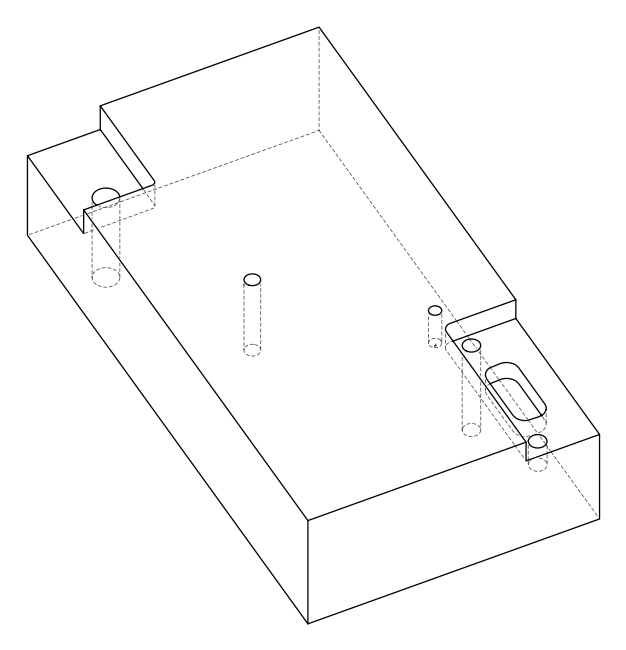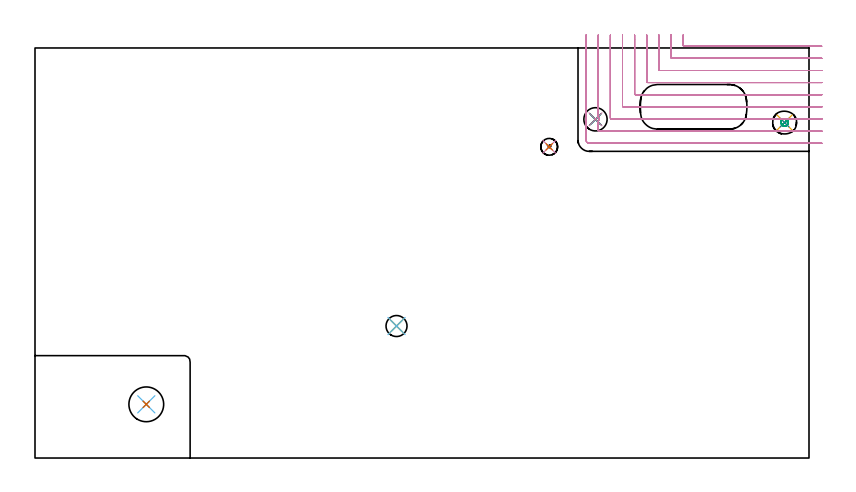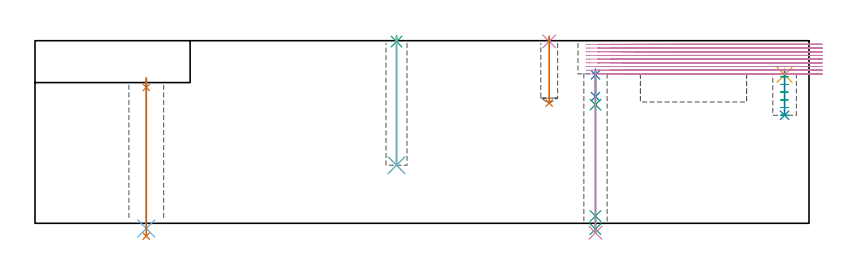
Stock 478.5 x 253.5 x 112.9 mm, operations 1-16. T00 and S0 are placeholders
(PLAN: 18 operations, 12 tool changes, 93.6 min)
(1 SPOT_DRILL | STEP1HOLE | NXT0321_9005460120000 | 0.05 min | 3097 mm3)
(2 SPOT_DRILL_1 | STEP1HOLE_1 | NXT0321_9005460120000 | 0.03 min | 2222 mm3)
(3 SPOT_DRILL_2 | STEP1POCKET | NXT0321_9005460120000 | 0.03 min | 2 mm3)
(4 SPOT_DRILL_3 | STEP1POCKET_1 | NXT0321_9005460120000 | 0.03 min | 1 mm3)
(5 SPOT_DRILL_4 | STEP1POCKET_2 | NXT0321_9005460120000 | 0.03 min | 2254 mm3)
(6 DRILL_THROUGH_HOLE_INTO_CENTER | STEP1HOLE | NXT0301_065 | 0.38 min | 5829 mm3)
(7 DRILL_TO_ENLARGE_THROUGH_HOLE | STEP1HOLE | UGT0301_052 | 0.39 min | 31961 mm3)
(8 DRILL_BLIND_HOLE_INTO_CENTER | STEP1HOLE_1 | NXT0301_065 | 0.07 min | 926 mm3)
(9 GUN_DRILL_THROUGH_HOLE | STEP1HOLE_1 | UGT0307_006 | 0.47 min | 5012 mm3)
(10 DRILL_TO_ENLARGE_THROUGH_HOLE_1 | STEP1HOLE_1 | UGT0301_276 | 0.41 min | 10173 mm3)
(11 DRILL_BLIND_HOLE_INTO_CENTER_1 | STEP1POCKET | NXT0301_042 | 0.32 min | 2968 mm3)
(12 DRILL_TO_ENLARGE_BLIND_HOLE | STEP1POCKET | UGT0301_374 | 0.32 min | 7207 mm3)
(13 DRILL_BLIND_HOLE_INTO_CENTER_2 | STEP1POCKET_1 | UGT0301_217 | 0.16 min | 3086 mm3)
(14 DRILL_BLIND_HOLE_INTO_CENTER_3 | STEP1POCKET_2 | NXT0301_128 | 0.12 min | 2844 mm3)
(15 MILL_ROUGH_BLIND_HOLE_CONTOUR | STEP1POCKET_2 | NXT0201_013 | Spiral | 0.59 min | 2628 mm3)
(16 MILL_CORNER_NOTCH_RECTANGULAR | CORNER_NOTCH_RECTANGULAR | NXT0201_013 | Follow Part, ap 2.5, ae 75% | 27 min | 180129 mm3)
(17 MILL_CORNER_NOTCH_RECTANGULAR_1 | CORNER_NOTCH_RECTANGULAR_1 | NXT0201_008 | Follow Part, ap 1.5, ae 75% | 61.81 min | 147744 mm3)
(18 MILL_RECTANGULAR_POCKET | POCKET_RECTANGULAR_STRAIGHT | UGT0201_104 | Follow Part, ap 5, ae 75% | 1.34 min | 29828 mm3)
(TOOL NXT0321_9005460120000 | NC Spot Drill, 142deg, 12mm, Carbide, Uncoated | D12 PA142 FL30 Z2)
(TOOL NXT0301_065 | Carbide Drill 9.4mm [860.1-0940-075A1-MM 2214] | D9.4 PA140 FL98 Z2)
(TOOL UGT0301_052 | Twist Drill 21.5 mm | D21.5 PA118 FL150 Z2)
(TOOL UGT0307_006 | Gun Drill 9 mm | D9 PA130 FL24 Z1)
(TOOL UGT0301_276 | Twist Drill 14.4 mm | D14.4 PA118 FL114 Z2)
(TOOL NXT0301_042 | Carbide Drill 7.1mm [860.1-0710-057A1-MM 2214] | D7.1 PA140 FL85 Z2)
(TOOL UGT0301_374 | Twist Drill Flat Bottom 13 mm | D13 PA180 FL101 Z2)
(TOOL UGT0301_217 | Twist Drill 10.4 mm | D10.4 PA118 FL82 Z2)
(TOOL NXT0301_128 | Carbide Drill 12mm [861.1-1200-036A1-GP GC34] | D12 PA150 FL37.4 Z2)
(TOOL NXT0201_013 | ENDMILL 10mm | D10 FL30 Z4)
(TOOL NXT0201_008 | ENDMILL 6mm [2P460-0600-NA 1630] | D6 FL26 Z6)
(TOOL UGT0201_104 | End Mill 20 mm | D20 FL22 Z2)
(OP 1 SPOT_DRILL)
G17 G21 G94 G90
T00 M6
G54
G17 G0 G90 X68.8 Y33.2 S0 M3
G43 Z122.9 H0
G94 G81 G98 Z84. F250. R90.
G80
M5
M2
(OP 2 SPOT_DRILL_1)
G17 G21 G94 G90
T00 M6
G54
G17 G0 G90 X346.5 Y209.4 S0 M3
G43 Z122.9 H0
G94 G81 G98 Z91.78 F250. R95.4
G80
M5
M2
(OP 3 SPOT_DRILL_2)
G17 G21 G94 G90
T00 M6
G54
G17 G0 G90 X223.5 Y81.6 S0 M3
G43 Z122.9 H0
G94 G81 G98 Z112.336 F250. R115.9
G80
M5
M2
(OP 4 SPOT_DRILL_3)
G17 G21 G94 G90
T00 M6
G54
G17 G0 G90 X317.9 Y192.4 S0 M3
G43 Z122.9 H0
G94 G81 G98 Z112.452 F250. R115.9
G80
M5
M2
(OP 5 SPOT_DRILL_4)
G17 G21 G94 G90
T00 M6
G54
G17 G0 G90 X463.4 Y207.4 S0 M3
G43 Z122.9 H0
G94 G81 G98 Z91.772 F250. R95.4
G80
M5
M2
(OP 6 DRILL_THROUGH_HOLE_INTO_CENTER)
G17 G21 G94 G90
T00 M6
G54
G17 G0 G90 X68.8 Y33.2 S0 M3
G43 Z122.9 H1
G94 G73 G98 Z-3.211 F250. Q9.021 R89.
G80
M5
M2
(OP 7 DRILL_TO_ENLARGE_THROUGH_HOLE)
G17 G21 G94 G90
T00 M6
G54
G17 G0 G90 X68.8 Y33.2 S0 M3
G43 Z122.9 H0
G94 G73 G98 Z-7.959 F250. Q18.992 R89.
G80
M5
M2
(OP 8 DRILL_BLIND_HOLE_INTO_CENTER)
G17 G21 G94 G90
T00 M6
G54
G17 G0 G90 X346.5 Y209.4 S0 M3
G43 Z122.9 H1
G94 G81 G98 Z78.3 F250. R94.4
G80
M5
M2
(OP 9 GUN_DRILL_THROUGH_HOLE)
G17 G21 G94 G90
T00 M6
G54
G17 G0 G90 X346.5 Y209.4 M8
G43 Z122.9 H0
Z89.118
S716 M3
G94 G1 Z73.339 F125. M26
G4 X.084
Z4.5 F250.
G4 X.084
Z-3.598 F125.
G4 X.084
M5
M9
G0 Z89.118
Z122.9
M2
(OP 10 DRILL_TO_ENLARGE_THROUGH_HOLE_1)
G17 G21 G94 G90
T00 M6
G54
G17 G0 G90 X346.5 Y209.4 S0 M3
G43 Z122.9 H0
G94 G73 G98 Z-5.826 F250. Q14.032 R94.4
G80
M5
M2
(OP 11 DRILL_BLIND_HOLE_INTO_CENTER_1)
G17 G21 G94 G90
T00 M6
G54
G17 G0 G90 X223.5 Y81.6 S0 M3
G43 Z122.9 H1
G94 G81 G98 Z35.9 F250. R114.9
G80
M5
M2
(OP 12 DRILL_TO_ENLARGE_BLIND_HOLE)
G17 G21 G94 G90
T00 M6
G54
G17 G0 G90 X223.5 Y81.6 S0 M3
G43 Z122.9 H0
G94 G73 G98 Z35.9 F250. Q12.833 R114.9
G80
M5
M2
(OP 13 DRILL_BLIND_HOLE_INTO_CENTER_2)
G17 G21 G94 G90
T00 M6
G54
G17 G0 G90 X317.9 Y192.4 S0 M3
G43 Z122.9 H0
G94 G81 G98 Z74.3 F250. R114.9
G80
M5
M2
(OP 14 DRILL_BLIND_HOLE_INTO_CENTER_3)
G17 G21 G94 G90
T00 M6
G54
G17 G0 G90 X463.4 Y207.4 S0 M3
G43 Z122.9 H1
G94 G81 G98 Z66.8 F250. R94.4
G80
M5
M2
(OP 15 MILL_ROUGH_BLIND_HOLE_CONTOUR)
G17 G21 G94 G90
T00 M6
G54
G17 G0 G90 X463.4 Y207.4 S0 M3
G43 Z122.9 H0
Z90.633
G94 G3 X463.658 Y209.442 R1.037 F250.
X461.172 Y207.972 R2.042
X462.828 Y205.172 R2.3
X461.172 Y207.972 R-2.3
X462. Y206.572 R1.15
X463.4 Y207.4 R1.15
G0 Z85.867
G3 X463.658 Y209.442 R1.037
X461.172 Y207.972 R2.042
X462.828 Y205.172 R2.3
X461.172 Y207.972 R-2.3
X462. Y206.572 R1.15
X463.4 Y207.4 R1.15
G0 Z81.1
G3 X463.658 Y209.442 R1.037
X461.172 Y207.972 R2.042
X462.828 Y205.172 R2.3
X461.172 Y207.972 R-2.3
X462. Y206.572 R1.15
X463.4 Y207.4 R1.15
G0 Z76.333
G3 X463.658 Y209.442 R1.037
X461.172 Y207.972 R2.042
X462.828 Y205.172 R2.3
X461.172 Y207.972 R-2.3
X462. Y206.572 R1.15
X463.4 Y207.4 R1.15
G0 Z71.567
G3 X463.658 Y209.442 R1.037
X461.172 Y207.972 R2.042
X462.828 Y205.172 R2.3
X461.172 Y207.972 R-2.3
X462. Y206.572 R1.15
X463.4 Y207.4 R1.15
G0 Z66.8
G3 X463.658 Y209.442 R1.037
X461.172 Y207.972 R2.042
X462.828 Y205.172 R2.3
X461.172 Y207.972 R-2.3
X462. Y206.572 R1.15
X463.4 Y207.4 R1.15
G0 Z122.9
M5
M2
(OP 16 MILL_CORNER_NOTCH_RECTANGULAR)
G17 G21 G94 G90
T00 M6
G54
G17 G0 G90 X400.7 Y261.5 S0 M3
G43 Z122.9 H0
Z110.622
G94 G1 Y258.5 F250.
Y255.095 F500.
G3 X401.195 Y254.6 R0.5
G1 X483.378
X486.378 F250.
G0 Z122.9
X393.2 Y261.5
Z110.622
G1 Y258.5
Y247.595 F500.
G3 X393.695 Y247.1 R0.5
G1 X483.5
X486.5 F250.
G0 Z122.9
X385.7 Y261.5
Z110.622
G1 Y258.5
Y240.095 F500.
G3 X386.195 Y239.6 R0.5
G1 X483.5
X486.5 F250.
G0 Z122.9
X378.2 Y261.5
Z110.622
G1 Y258.5
Y232.595 F500.
G3 X378.695 Y232.1 R0.5
G1 X483.5
X486.5 F250.
G0 Z122.9
X370.7 Y261.5
Z110.622
G1 Y258.5
Y225.096 F500.
G3 X371.196 Y224.6 R0.5
G1 X483.5
X486.5 F250.
G0 Z122.9
X363.2 Y261.5
Z110.622
G1 Y258.5
Y217.596 F500.
G3 X363.696 Y217.1 R0.5
G1 X483.5
X486.5 F250.
G0 Z122.9
X355.7 Y261.5
Z110.622
G1 Y258.5
Y210.096 F500.
G3 X356.196 Y209.6 R0.5
G1 X462.758
X463.108 Y209.677
X463.334 Y209.696
X463.683 Y209.669
X464.036 Y209.612
X464.066 Y209.6
X483.5
X486.5 F250.
G0 Z122.9
X348.2 Y261.5
Z110.622
G1 Y258.5
Y210.779 F500.
X348.27 Y210.697
X348.534 Y210.23
G2 X348.2 Y208.026 R2.249
G1 Y202.596
G3 X348.696 Y202.1 R0.5
G1 X483.5
X486.5 F250.
G0 Z122.9
X340.7 Y261.5
Z110.622
G1 Y258.5
Y196.5 F500.
G3 X342.6 Y194.6 R1.9
G1 X483.5
X486.5 F250.
G0 Z122.9
X400.7 Y261.5
Z108.344
G1 Y258.5
Y255.095 F500.
G3 X401.195 Y254.6 R0.5
G1 X483.378
X486.378 F250.
G0 Z122.9
X393.2 Y261.5
Z108.344
G1 Y258.5
Y247.595 F500.
G3 X393.695 Y247.1 R0.5
G1 X483.5
X486.5 F250.
G0 Z122.9
X385.7 Y261.5
Z108.344
G1 Y258.5
Y240.095 F500.
G3 X386.195 Y239.6 R0.5
G1 X483.5
X486.5 F250.
G0 Z122.9
X378.2 Y261.5
Z108.344
G1 Y258.5
Y232.595 F500.
G3 X378.695 Y232.1 R0.5
G1 X483.5
X486.5 F250.
G0 Z122.9
X370.7 Y261.5
Z108.344
G1 Y258.5
Y225.096 F500.
G3 X371.196 Y224.6 R0.5
G1 X483.5
X486.5 F250.
G0 Z122.9
X363.2 Y261.5
Z108.344
G1 Y258.5
Y217.596 F500.
G3 X363.696 Y217.1 R0.5
G1 X483.5
X486.5 F250.
G0 Z122.9
X355.7 Y261.5
Z108.344
G1 Y258.5
Y210.096 F500.
G3 X356.196 Y209.6 R0.5
G1 X462.758
X463.108 Y209.677
X463.334 Y209.696
X463.683 Y209.669
X464.036 Y209.612
X464.066 Y209.6
X483.5
X486.5 F250.
G0 Z122.9
X348.2 Y261.5
Z108.344
G1 Y258.5
Y210.779 F500.
X348.27 Y210.697
X348.534 Y210.23
G2 X348.2 Y208.026 R2.249
G1 Y202.596
G3 X348.696 Y202.1 R0.5
G1 X483.5
X486.5 F250.
G0 Z122.9
X340.7 Y261.5
Z108.344
G1 Y258.5
Y196.5 F500.
G3 X342.6 Y194.6 R1.9
G1 X483.5
X486.5 F250.
G0 Z122.9
X400.7 Y261.5
Z106.067
G1 Y258.5
Y255.095 F500.
G3 X401.195 Y254.6 R0.5
G1 X483.378
X486.378 F250.
G0 Z122.9
X393.2 Y261.5
Z106.067
G1 Y258.5
Y247.595 F500.
G3 X393.695 Y247.1 R0.5
G1 X483.5
X486.5 F250.
G0 Z122.9
X385.7 Y261.5
Z106.067
G1 Y258.5
Y240.095 F500.
G3 X386.195 Y239.6 R0.5
G1 X483.5
X486.5 F250.
G0 Z122.9
X378.2 Y261.5
Z106.067
G1 Y258.5
Y232.595 F500.
G3 X378.695 Y232.1 R0.5
G1 X483.5
X486.5 F250.
G0 Z122.9
X370.7 Y261.5
Z106.067
G1 Y258.5
Y225.096 F500.
G3 X371.196 Y224.6 R0.5
G1 X483.5
X486.5 F250.
G0 Z122.9
X363.2 Y261.5
Z106.067
G1 Y258.5
Y217.596 F500.
G3 X363.696 Y217.1 R0.5
G1 X483.5
X486.5 F250.
G0 Z122.9
X355.7 Y261.5
Z106.067
G1 Y258.5
Y210.096 F500.
G3 X356.196 Y209.6 R0.5
G1 X462.758
X463.108 Y209.677
X463.334 Y209.696
X463.683 Y209.669
X464.036 Y209.612
X464.066 Y209.6
X483.5
X486.5 F250.
G0 Z122.9
X348.2 Y261.5
Z106.067
G1 Y258.5
Y210.779 F500.
X348.27 Y210.697
X348.534 Y210.23
G2 X348.2 Y208.026 R2.249
G1 Y202.596
G3 X348.696 Y202.1 R0.5
G1 X483.5
X486.5 F250.
G0 Z122.9
X340.7 Y261.5
Z106.067
G1 Y258.5
Y196.5 F500.
G3 X342.6 Y194.6 R1.9
G1 X483.5
X486.5 F250.
G0 Z122.9
X400.7 Y261.5
Z103.789
G1 Y258.5
Y255.095 F500.
G3 X401.195 Y254.6 R0.5
G1 X483.378
X486.378 F250.
G0 Z122.9
X393.2 Y261.5
Z103.789
G1 Y258.5
Y247.595 F500.
G3 X393.695 Y247.1 R0.5
G1 X483.5
X486.5 F250.
G0 Z122.9
X385.7 Y261.5
Z103.789
G1 Y258.5
Y240.095 F500.
G3 X386.195 Y239.6 R0.5
G1 X483.5
X486.5 F250.
G0 Z122.9
X378.2 Y261.5
Z103.789
G1 Y258.5
Y232.595 F500.
G3 X378.695 Y232.1 R0.5
G1 X483.5
X486.5 F250.
G0 Z122.9
X370.7 Y261.5
Z103.789
G1 Y258.5
Y225.096 F500.
G3 X371.196 Y224.6 R0.5
G1 X483.5
X486.5 F250.
G0 Z122.9
X363.2 Y261.5
Z103.789
G1 Y258.5
Y217.596 F500.
G3 X363.696 Y217.1 R0.5
G1 X483.5
X486.5 F250.
G0 Z122.9
X355.7 Y261.5
Z103.789
G1 Y258.5
Y210.096 F500.
G3 X356.196 Y209.6 R0.5
G1 X462.758
X463.108 Y209.677
X463.334 Y209.696
X463.683 Y209.669
X464.036 Y209.612
X464.066 Y209.6
X483.5
X486.5 F250.
G0 Z122.9
X348.2 Y261.5
Z103.789
G1 Y258.5
Y210.779 F500.
X348.27 Y210.697
X348.534 Y210.23
G2 X348.2 Y208.026 R2.249
G1 Y202.596
G3 X348.696 Y202.1 R0.5
G1 X483.5
X486.5 F250.
G0 Z122.9
X340.7 Y261.5
Z103.789
G1 Y258.5
Y196.5 F500.
G3 X342.6 Y194.6 R1.9
G1 X483.5
X486.5 F250.
G0 Z122.9
X400.7 Y261.5
Z101.511
G1 Y258.5
Y255.095 F500.
G3 X401.195 Y254.6 R0.5
G1 X483.378
X486.378 F250.
G0 Z122.9
X393.2 Y261.5
Z101.511
G1 Y258.5
Y247.595 F500.
G3 X393.695 Y247.1 R0.5
G1 X483.5
X486.5 F250.
G0 Z122.9
X385.7 Y261.5
Z101.511
G1 Y258.5
Y240.095 F500.
G3 X386.195 Y239.6 R0.5
G1 X483.5
X486.5 F250.
G0 Z122.9
X378.2 Y261.5
Z101.511
G1 Y258.5
Y232.595 F500.
G3 X378.695 Y232.1 R0.5
G1 X483.5
X486.5 F250.
G0 Z122.9
X370.7 Y261.5
Z101.511
G1 Y258.5
Y225.096 F500.
G3 X371.196 Y224.6 R0.5
G1 X483.5
X486.5 F250.
G0 Z122.9
X363.2 Y261.5
Z101.511
G1 Y258.5
Y217.596 F500.
G3 X363.696 Y217.1 R0.5
G1 X483.5
X486.5 F250.
G0 Z122.9
X355.7 Y261.5
Z101.511
G1 Y258.5
Y210.096 F500.
G3 X356.196 Y209.6 R0.5
G1 X462.758
X463.108 Y209.677
X463.334 Y209.696
X463.683 Y209.669
X464.036 Y209.612
X464.066 Y209.6
X483.5
X486.5 F250.
G0 Z122.9
X348.2 Y261.5
Z101.511
G1 Y258.5
Y210.779 F500.
X348.27 Y210.697
X348.534 Y210.23
G2 X348.2 Y208.026 R2.249
G1 Y202.596
G3 X348.696 Y202.1 R0.5
G1 X483.5
X486.5 F250.
G0 Z122.9
X340.7 Y261.5
Z101.511
G1 Y258.5
Y196.5 F500.
G3 X342.6 Y194.6 R1.9
G1 X483.5
X486.5 F250.
G0 Z122.9
X400.7 Y261.5
Z99.233
G1 Y258.5
Y255.095 F500.
G3 X401.195 Y254.6 R0.5
G1 X483.378
X486.378 F250.
G0 Z122.9
X393.2 Y261.5
Z99.233
G1 Y258.5
Y247.595 F500.
G3 X393.695 Y247.1 R0.5
G1 X483.5
X486.5 F250.
G0 Z122.9
X385.7 Y261.5
Z99.233
G1 Y258.5
Y240.095 F500.
G3 X386.195 Y239.6 R0.5
G1 X483.5
X486.5 F250.
G0 Z122.9
X378.2 Y261.5
Z99.233
G1 Y258.5
Y232.595 F500.
G3 X378.695 Y232.1 R0.5
G1 X483.5
X486.5 F250.
G0 Z122.9
X370.7 Y261.5
Z99.233
G1 Y258.5
Y225.096 F500.
G3 X371.196 Y224.6 R0.5
G1 X483.5
X486.5 F250.
G0 Z122.9
X363.2 Y261.5
Z99.233
G1 Y258.5
Y217.596 F500.
G3 X363.696 Y217.1 R0.5
G1 X483.5
X486.5 F250.
G0 Z122.9
X355.7 Y261.5
Z99.233
G1 Y258.5
Y210.096 F500.
G3 X356.196 Y209.6 R0.5
G1 X462.758
X463.108 Y209.677
X463.334 Y209.696
X463.683 Y209.669
X464.036 Y209.612
X464.066 Y209.6
X483.5
X486.5 F250.
G0 Z122.9
X348.2 Y261.5
Z99.233
G1 Y258.5
Y210.779 F500.
X348.27 Y210.697
X348.534 Y210.23
G2 X348.2 Y208.026 R2.249
G1 Y202.596
G3 X348.696 Y202.1 R0.5
G1 X483.5
X486.5 F250.
G0 Z122.9
X340.7 Y261.5
Z99.233
G1 Y258.5
Y196.5 F500.
G3 X342.6 Y194.6 R1.9
G1 X483.5
X486.5 F250.
G0 Z122.9
X400.7 Y261.5
Z96.956
G1 Y258.5
Y255.095 F500.
G3 X401.195 Y254.6 R0.5
G1 X483.378
X486.378 F250.
G0 Z122.9
X393.2 Y261.5
Z96.956
G1 Y258.5
Y247.595 F500.
G3 X393.695 Y247.1 R0.5
G1 X483.5
X486.5 F250.
G0 Z122.9
X385.7 Y261.5
Z96.956
G1 Y258.5
Y240.095 F500.
G3 X386.195 Y239.6 R0.5
G1 X483.5
X486.5 F250.
G0 Z122.9
X378.2 Y261.5
Z96.956
G1 Y258.5
Y232.595 F500.
G3 X378.695 Y232.1 R0.5
G1 X483.5
X486.5 F250.
G0 Z122.9
X370.7 Y261.5
Z96.956
G1 Y258.5
Y225.096 F500.
G3 X371.196 Y224.6 R0.5
G1 X483.5
X486.5 F250.
G0 Z122.9
X363.2 Y261.5
Z96.956
G1 Y258.5
Y217.596 F500.
G3 X363.696 Y217.1 R0.5
G1 X483.5
X486.5 F250.
G0 Z122.9
X355.7 Y261.5
Z96.956
G1 Y258.5
Y210.096 F500.
G3 X356.196 Y209.6 R0.5
G1 X462.758
X463.108 Y209.677
X463.334 Y209.696
X463.683 Y209.669
X464.036 Y209.612
X464.066 Y209.6
X483.5
X486.5 F250.
G0 Z122.9
X348.2 Y261.5
Z96.956
G1 Y258.5
Y210.779 F500.
X348.27 Y210.697
X348.534 Y210.23
G2 X348.2 Y208.026 R2.249
G1 Y202.596
G3 X348.696 Y202.1 R0.5
G1 X483.5
X486.5 F250.
G0 Z122.9
X340.7 Y261.5
Z96.956
G1 Y258.5
Y196.5 F500.
G3 X342.6 Y194.6 R1.9
G1 X483.5
X486.5 F250.
G0 Z122.9
X400.7 Y261.5
Z94.678
G1 Y258.5
Y255.095 F500.
G3 X401.195 Y254.6 R0.5
G1 X483.378
X486.378 F250.
G0 Z122.9
X393.2 Y261.5
Z94.678
G1 Y258.5
Y247.595 F500.
G3 X393.695 Y247.1 R0.5
G1 X483.5
X486.5 F250.
G0 Z122.9
X385.7 Y261.5
Z94.678
G1 Y258.5
Y240.095 F500.
G3 X386.195 Y239.6 R0.5
G1 X483.5
X486.5 F250.
G0 Z122.9
X378.2 Y261.5
Z94.678
G1 Y258.5
Y232.595 F500.
G3 X378.695 Y232.1 R0.5
G1 X483.5
X486.5 F250.
G0 Z122.9
X370.7 Y261.5
Z94.678
G1 Y258.5
Y225.096 F500.
G3 X371.196 Y224.6 R0.5
G1 X483.5
X486.5 F250.
G0 Z122.9
X363.2 Y261.5
Z94.678
G1 Y258.5
Y217.596 F500.
G3 X363.696 Y217.1 R0.5
G1 X483.5
X486.5 F250.
G0 Z122.9
X355.7 Y261.5
Z94.678
G1 Y258.5
Y210.096 F500.
G3 X356.196 Y209.6 R0.5
G1 X462.758
X463.108 Y209.677
X463.334 Y209.696
X463.683 Y209.669
X464.036 Y209.612
X464.066 Y209.6
X483.5
X486.5 F250.
G0 Z122.9
X348.2 Y261.5
Z94.678
G1 Y258.5
Y210.779 F500.
X348.27 Y210.697
X348.534 Y210.23
G2 X348.2 Y208.026 R2.249
G1 Y202.596
G3 X348.696 Y202.1 R0.5
G1 X483.5
X486.5 F250.
G0 Z122.9
X340.7 Y261.5
Z94.678
G1 Y258.5
Y196.5 F500.
G3 X342.6 Y194.6 R1.9
G1 X483.5
X486.5 F250.
G0 Z122.9
X400.7 Y261.5
Z92.4
G1 Y258.5
Y255.095 F500.
G3 X401.195 Y254.6 R0.5
G1 X483.378
X486.378 F250.
G0 Z122.9
X393.2 Y261.5
Z92.4
G1 Y258.5
Y247.595 F500.
G3 X393.695 Y247.1 R0.5
G1 X483.5
X486.5 F250.
G0 Z122.9
X385.7 Y261.5
Z92.4
G1 Y258.5
Y240.095 F500.
G3 X386.195 Y239.6 R0.5
G1 X483.5
X486.5 F250.
G0 Z122.9
X378.2 Y261.5
Z92.4
G1 Y258.5
Y232.595 F500.
G3 X378.695 Y232.1 R0.5
G1 X483.5
X486.5 F250.
G0 Z122.9
X370.7 Y261.5
Z92.4
G1 Y258.5
Y225.096 F500.
G3 X371.196 Y224.6 R0.5
G1 X483.5
X486.5 F250.
G0 Z122.9
X363.2 Y261.5
Z92.4
G1 Y258.5
Y217.596 F500.
G3 X363.696 Y217.1 R0.5
G1 X483.5
X486.5 F250.
G0 Z122.9
X355.7 Y261.5
Z92.4
G1 Y258.5
Y210.096 F500.
G3 X356.196 Y209.6 R0.5
G1 X462.758
X463.108 Y209.677
X463.334 Y209.696
X463.683 Y209.669
X464.036 Y209.612
X464.066 Y209.6
X483.5
X486.5 F250.
G0 Z122.9
X348.2 Y261.5
Z92.4
G1 Y258.5
Y210.779 F500.
X348.27 Y210.697
X348.534 Y210.23
G2 X348.2 Y208.026 R2.249
G1 Y202.596
G3 X348.696 Y202.1 R0.5
G1 X483.5
X486.5 F250.
G0 Z122.9
X340.7 Y261.5
Z92.4
G1 Y258.5
Y196.5 F500.
G3 X342.6 Y194.6 R1.9
G1 X483.5
X486.5 F250.
G0 Z122.9
M5
M2
